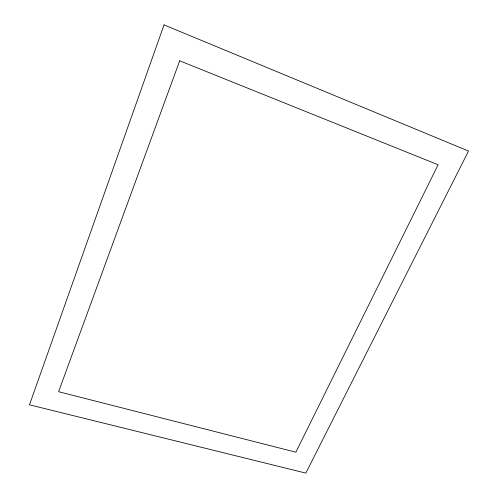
<?xml version="1.0" encoding="UTF-8"?>
<svg xmlns="http://www.w3.org/2000/svg" width="498" height="498" viewBox="0 0 498 498"><rect width="100%" height="100%" fill="white"/><g stroke="black" fill="none" stroke-linecap="round" stroke-linejoin="round"><path stroke-width="0.75" d="M164.035 24.9L29.482 404.818L305.84 473.1L468.518 151.056L164.035 24.9M179.697 60.806L58.596 391.702L295.856 452.196L438.109 164.776L179.697 60.806"/></g></svg>
